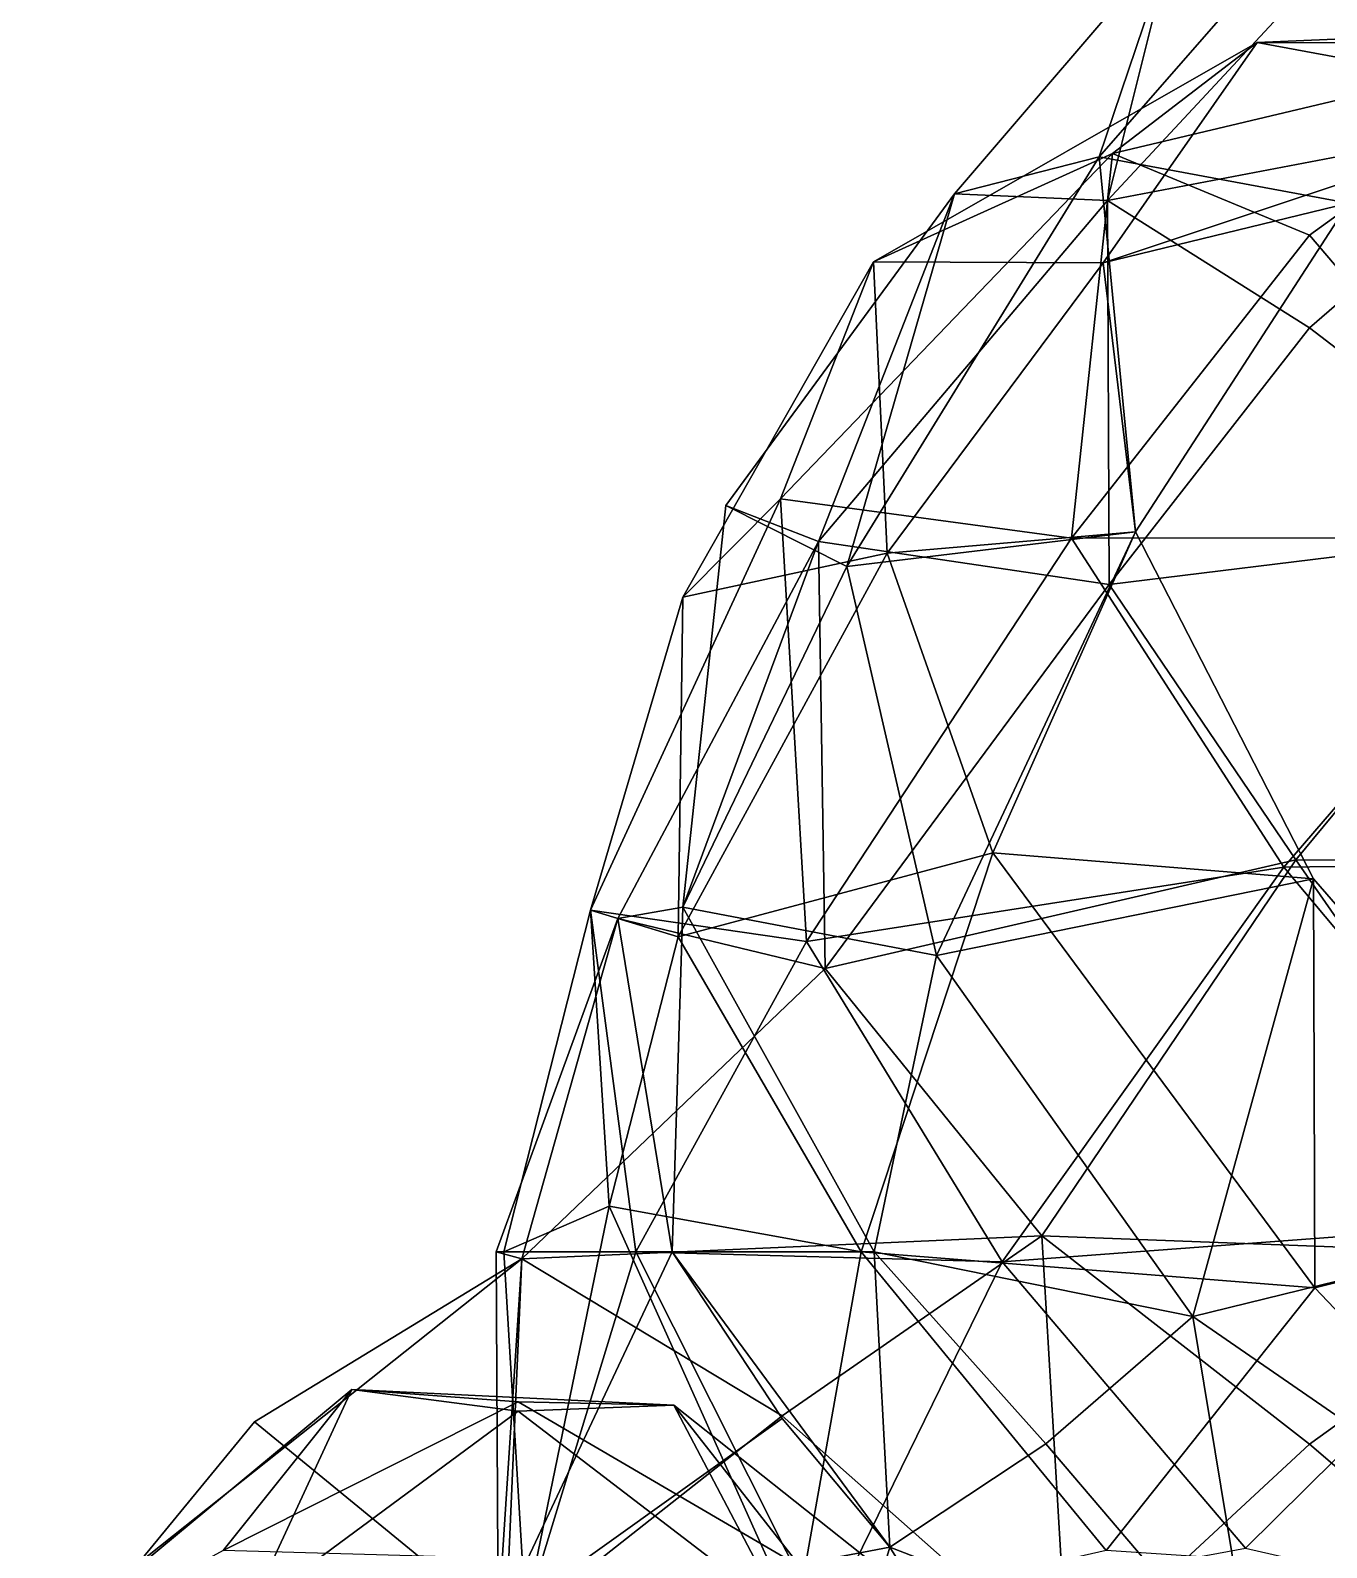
# Model space of a CAD drawing. Extents: x 290034 to 295698, y 4553723 to 4561693.
# Drawn here: x 293324.1 to 293386, y 4558768.1 to 4558840.5 of the extents above; entities that cross this region are included whole.
import ezdxf

# ---------------------------------------------------------------- set-up
doc = ezdxf.new("R2010")
doc.units = 0
doc.layers.add('Au_ppm_Pref_-_0_2', color=7, linetype='CONTINUOUS')

msp = doc.modelspace()

# ---------------------------------------------------------------- linework, layer by layer
at = {"layer": 'Au_ppm_Pref_-_0_2'}
for points in [[(293396.955, 4558836.473, 1894.998), (293385.216, 4558842.773, 1891.08), (293397.937, 4558854.892, 1888.603)], [(293375.16, 4558834.479, 1883.276), (293387.121, 4558848.157, 1883.638), (293378.68, 4558844.891, 1888.705)], [(293375.16, 4558834.479, 1883.276), (293387.076, 4558832.27, 1877.027), (293387.121, 4558848.157, 1883.638)], [(293368.26, 4558832.717, 1888.705), (293378.68, 4558844.891, 1888.705), (293375.562, 4558832.404, 1893.173)], [(293368.26, 4558832.717, 1888.705), (293375.16, 4558834.479, 1883.276), (293378.68, 4558844.891, 1888.705)], [(293375.562, 4558832.404, 1893.173), (293378.68, 4558844.891, 1888.705), (293385.216, 4558842.773, 1891.08)], [(293385.216, 4558842.773, 1891.08), (293396.955, 4558836.473, 1894.998), (293375.562, 4558832.404, 1893.173)], [(293382.705, 4558839.948, 1865.429), (293412.416, 4558841.22, 1864.975), (293398.292, 4558837.059, 1871.193)], [(293382.705, 4558839.948, 1865.429), (293397.865, 4558839.877, 1858.394), (293412.416, 4558841.22, 1864.975)], [(293375.353, 4558829.43, 1870.104), (293364.384, 4558829.473, 1864.948), (293382.705, 4558839.948, 1865.429)], [(293375.801, 4558834.642, 1859.666), (293382.705, 4558839.948, 1865.429), (293364.384, 4558829.473, 1864.948)], [(293375.353, 4558829.43, 1870.104), (293382.705, 4558839.948, 1865.429), (293398.292, 4558837.059, 1871.193)], [(293397.865, 4558839.877, 1858.394), (293382.705, 4558839.948, 1865.429), (293375.801, 4558834.642, 1859.666)], [(293385.216, 4558830.742, 1854.705), (293397.865, 4558839.877, 1858.394), (293375.801, 4558834.642, 1859.666)], [(293397.528, 4558816.296, 1853.313), (293397.865, 4558839.877, 1858.394), (293385.216, 4558830.742, 1854.705)], [(293387.076, 4558832.27, 1877.027), (293375.353, 4558829.43, 1870.104), (293398.292, 4558837.059, 1871.193)], [(293385.216, 4558826.322, 1897.475), (293375.562, 4558832.404, 1893.173), (293396.955, 4558836.473, 1894.998)], [(293397.697, 4558816.761, 1898.495), (293385.216, 4558826.322, 1897.475), (293396.955, 4558836.473, 1894.998)], [(293375.801, 4558834.642, 1859.666), (293364.384, 4558829.473, 1864.948), (293359.944, 4558818.152, 1858.904)], [(293373.846, 4558816.276, 1854.167), (293375.801, 4558834.642, 1859.666), (293359.944, 4558818.152, 1858.904)], [(293368.26, 4558832.717, 1888.705), (293363.105, 4558814.923, 1883.568), (293375.16, 4558834.479, 1883.276)], [(293375.16, 4558834.479, 1883.276), (293363.105, 4558814.923, 1883.568), (293376.901, 4558816.578, 1877.05)], [(293373.846, 4558816.276, 1854.167), (293385.216, 4558830.742, 1854.705), (293375.801, 4558834.642, 1859.666)], [(293375.16, 4558834.479, 1883.276), (293376.901, 4558816.578, 1877.05), (293387.076, 4558832.27, 1877.027)], [(293361.756, 4558816.114, 1893.996), (293357.325, 4558817.831, 1888.705), (293368.26, 4558832.717, 1888.705)], [(293368.26, 4558832.717, 1888.705), (293357.325, 4558817.831, 1888.705), (293363.105, 4558814.923, 1883.568)], [(293361.756, 4558816.114, 1893.996), (293368.26, 4558832.717, 1888.705), (293375.562, 4558832.404, 1893.173)], [(293361.756, 4558816.114, 1893.996), (293375.562, 4558832.404, 1893.173), (293375.634, 4558814.057, 1897.903)], [(293375.562, 4558832.404, 1893.173), (293385.216, 4558826.322, 1897.475), (293375.634, 4558814.057, 1897.903)], [(293376.901, 4558816.578, 1877.05), (293375.353, 4558829.43, 1870.104), (293387.076, 4558832.27, 1877.027)], [(293397.528, 4558816.296, 1853.313), (293385.216, 4558830.742, 1854.705), (293373.846, 4558816.276, 1854.167)], [(293365.043, 4558815.557, 1869.571), (293355.274, 4558813.464, 1864.948), (293364.384, 4558829.473, 1864.948)], [(293364.384, 4558829.473, 1864.948), (293355.274, 4558813.464, 1864.948), (293359.944, 4558818.152, 1858.904)], [(293375.353, 4558829.43, 1870.104), (293365.043, 4558815.557, 1869.571), (293364.384, 4558829.473, 1864.948)], [(293376.901, 4558816.578, 1877.05), (293365.043, 4558815.557, 1869.571), (293375.353, 4558829.43, 1870.104)], [(293397.697, 4558816.761, 1898.495), (293375.634, 4558814.057, 1897.903), (293385.216, 4558826.322, 1897.475)], [(293355.274, 4558813.464, 1864.948), (293350.866, 4558798.512, 1859.612), (293359.944, 4558818.152, 1858.904)], [(293361.184, 4558797.016, 1854.618), (293359.944, 4558818.152, 1858.904), (293350.866, 4558798.512, 1859.612)], [(293361.756, 4558816.114, 1893.996), (293355.28, 4558798.657, 1887.766), (293357.325, 4558817.831, 1888.705)], [(293363.105, 4558814.923, 1883.568), (293357.325, 4558817.831, 1888.705), (293355.28, 4558798.657, 1887.766)], [(293373.846, 4558816.276, 1854.167), (293359.944, 4558818.152, 1858.904), (293361.184, 4558797.016, 1854.618)], [(293363.105, 4558814.923, 1883.568), (293367.396, 4558796.347, 1881.516), (293376.901, 4558816.578, 1877.05)], [(293376.901, 4558816.578, 1877.05), (293370.08, 4558801.245, 1871.791), (293365.043, 4558815.557, 1869.571)], [(293385.406, 4558800.007, 1876.624), (293376.901, 4558816.578, 1877.05), (293367.396, 4558796.347, 1881.516)], [(293385.406, 4558800.007, 1876.624), (293370.08, 4558801.245, 1871.791), (293376.901, 4558816.578, 1877.05)], [(293397.697, 4558816.761, 1898.495), (293384.565, 4558800.91, 1898.824), (293375.634, 4558814.057, 1897.903)], [(293410.917, 4558800.737, 1899.13), (293384.565, 4558800.91, 1898.824), (293397.697, 4558816.761, 1898.495)], [(293352.177, 4558798.111, 1893.815), (293361.756, 4558816.114, 1893.996), (293362.075, 4558795.717, 1898.182)], [(293361.756, 4558816.114, 1893.996), (293352.177, 4558798.111, 1893.815), (293355.28, 4558798.657, 1887.766)], [(293361.184, 4558797.016, 1854.618), (293383.99, 4558800.562, 1852.784), (293373.846, 4558816.276, 1854.167)], [(293361.756, 4558816.114, 1893.996), (293375.634, 4558814.057, 1897.903), (293362.075, 4558795.717, 1898.182)], [(293397.528, 4558816.296, 1853.313), (293373.846, 4558816.276, 1854.167), (293383.99, 4558800.562, 1852.784)], [(293383.99, 4558800.562, 1852.784), (293412.44, 4558800.934, 1852.503), (293397.528, 4558816.296, 1853.313)], [(293365.043, 4558815.557, 1869.571), (293370.08, 4558801.245, 1871.791), (293355.053, 4558797.237, 1866.706)], [(293365.043, 4558815.557, 1869.571), (293355.053, 4558797.237, 1866.706), (293355.274, 4558813.464, 1864.948)], [(293363.105, 4558814.923, 1883.568), (293355.28, 4558798.657, 1887.766), (293367.396, 4558796.347, 1881.516)], [(293355.274, 4558813.464, 1864.948), (293355.053, 4558797.237, 1866.706), (293350.866, 4558798.512, 1859.612)], [(293384.565, 4558800.91, 1898.824), (293362.075, 4558795.717, 1898.182), (293375.634, 4558814.057, 1897.903)], [(293370.08, 4558801.245, 1871.791), (293363.788, 4558782.195, 1869.11), (293355.053, 4558797.237, 1866.706)], [(293370.08, 4558801.245, 1871.791), (293385.466, 4558780.471, 1871.644), (293363.788, 4558782.195, 1869.11)], [(293385.406, 4558800.007, 1876.624), (293385.466, 4558780.471, 1871.644), (293370.08, 4558801.245, 1871.791)], [(293383.99, 4558800.562, 1852.784), (293361.184, 4558797.016, 1854.618), (293370.534, 4558781.705, 1852.565)], [(293362.075, 4558795.717, 1898.182), (293384.565, 4558800.91, 1898.824), (293372.422, 4558782.961, 1901.423)], [(293398.061, 4558783.758, 1851.195), (293383.99, 4558800.562, 1852.784), (293370.534, 4558781.705, 1852.565)], [(293397.711, 4558781.998, 1900.506), (293372.422, 4558782.961, 1901.423), (293384.565, 4558800.91, 1898.824)], [(293398.061, 4558783.758, 1851.195), (293412.44, 4558800.934, 1852.503), (293383.99, 4558800.562, 1852.784)], [(293410.917, 4558800.737, 1899.13), (293397.711, 4558781.998, 1900.506), (293384.565, 4558800.91, 1898.824)], [(293385.406, 4558800.007, 1876.624), (293367.396, 4558796.347, 1881.516), (293379.632, 4558779.095, 1881.577)], [(293385.406, 4558800.007, 1876.624), (293379.632, 4558779.095, 1881.577), (293399.357, 4558783.934, 1876.701)], [(293385.406, 4558800.007, 1876.624), (293399.357, 4558783.934, 1876.701), (293385.466, 4558780.471, 1871.644)], [(293353.027, 4558782.195, 1855.713), (293350.866, 4558798.512, 1859.612), (293346.729, 4558782.195, 1859.009)], [(293346.729, 4558782.195, 1859.009), (293350.866, 4558798.512, 1859.612), (293351.759, 4558784.375, 1864.336)], [(293355.053, 4558797.237, 1866.706), (293351.759, 4558784.375, 1864.336), (293350.866, 4558798.512, 1859.612)], [(293361.184, 4558797.016, 1854.618), (293350.866, 4558798.512, 1859.612), (293353.027, 4558782.195, 1855.713)], [(293352.177, 4558798.111, 1893.815), (293354.776, 4558782.195, 1890.124), (293355.28, 4558798.657, 1887.766)], [(293364.422, 4558782.195, 1884.842), (293355.28, 4558798.657, 1887.766), (293354.776, 4558782.195, 1890.124)], [(293355.28, 4558798.657, 1887.766), (293364.422, 4558782.195, 1884.842), (293367.396, 4558796.347, 1881.516)], [(293352.177, 4558798.111, 1893.815), (293347.585, 4558781.863, 1900.48), (293346.365, 4558782.195, 1894.645)], [(293352.177, 4558798.111, 1893.815), (293346.365, 4558782.195, 1894.645), (293354.776, 4558782.195, 1890.124)], [(293362.075, 4558795.717, 1898.182), (293347.585, 4558781.863, 1900.48), (293352.177, 4558798.111, 1893.815)], [(293355.053, 4558797.237, 1866.706), (293363.788, 4558782.195, 1869.11), (293351.759, 4558784.375, 1864.336)], [(293361.184, 4558797.016, 1854.618), (293353.027, 4558782.195, 1855.713), (293370.534, 4558781.705, 1852.565)], [(293364.422, 4558782.195, 1884.842), (293379.632, 4558779.095, 1881.577), (293367.396, 4558796.347, 1881.516)], [(293362.075, 4558795.717, 1898.182), (293372.422, 4558782.961, 1901.423), (293347.585, 4558781.863, 1900.48)], [(293346.729, 4558782.195, 1859.009), (293351.759, 4558784.375, 1864.336), (293347.769, 4558764.939, 1859.176)], [(293351.759, 4558784.375, 1864.336), (293360.662, 4558764.544, 1864.611), (293347.769, 4558764.939, 1859.176)], [(293363.788, 4558782.195, 1869.11), (293360.662, 4558764.544, 1864.611), (293351.759, 4558784.375, 1864.336)], [(293398.061, 4558783.758, 1851.195), (293370.534, 4558781.705, 1852.565), (293382.147, 4558768.034, 1850.404)], [(293399.357, 4558783.934, 1876.701), (293379.632, 4558779.095, 1881.577), (293398.736, 4558765.923, 1883.351)], [(293398.011, 4558764.403, 1848.112), (293398.061, 4558783.758, 1851.195), (293382.147, 4558768.034, 1850.404)], [(293398.894, 4558766.371, 1870.165), (293385.466, 4558780.471, 1871.644), (293399.357, 4558783.934, 1876.701)], [(293347.585, 4558781.863, 1900.48), (293372.422, 4558782.961, 1901.423), (293360.017, 4558774.364, 1903.913)], [(293360.017, 4558774.364, 1903.913), (293372.422, 4558782.961, 1901.423), (293373.645, 4558762.283, 1905.775)], [(293397.711, 4558781.998, 1900.506), (293385.216, 4558772.997, 1903.457), (293372.422, 4558782.961, 1901.423)], [(293373.645, 4558762.283, 1905.775), (293372.422, 4558782.961, 1901.423), (293385.216, 4558772.997, 1903.457)], [(293347.585, 4558781.863, 1900.48), (293346.809, 4558763.951, 1905.444), (293329.248, 4558767.294, 1900.975)], [(293347.585, 4558781.863, 1900.48), (293329.248, 4558767.294, 1900.975), (293334.819, 4558774.07, 1897.353)], [(293347.585, 4558781.863, 1900.48), (293334.819, 4558774.07, 1897.353), (293346.457, 4558764.536, 1894.333)], [(293346.457, 4558764.536, 1894.333), (293346.365, 4558782.195, 1894.645), (293347.585, 4558781.863, 1900.48)], [(293354.776, 4558782.195, 1890.124), (293346.365, 4558782.195, 1894.645), (293346.457, 4558764.536, 1894.333)], [(293360.017, 4558774.235, 1891.992), (293354.776, 4558782.195, 1890.124), (293346.457, 4558764.536, 1894.333)], [(293353.027, 4558782.195, 1855.713), (293346.729, 4558782.195, 1859.009), (293347.769, 4558764.939, 1859.176)], [(293347.585, 4558781.863, 1900.48), (293360.017, 4558774.364, 1903.913), (293346.809, 4558763.951, 1905.444)], [(293362.019, 4558764.318, 1853.98), (293353.027, 4558782.195, 1855.713), (293347.769, 4558764.939, 1859.176)], [(293362.019, 4558764.318, 1853.98), (293370.534, 4558781.705, 1852.565), (293353.027, 4558782.195, 1855.713)], [(293354.776, 4558782.195, 1890.124), (293360.017, 4558774.235, 1891.992), (293365.165, 4558768.089, 1889.895)], [(293354.776, 4558782.195, 1890.124), (293365.165, 4558768.089, 1889.895), (293364.422, 4558782.195, 1884.842)], [(293363.788, 4558782.195, 1869.11), (293375.499, 4558767.921, 1868.347), (293360.662, 4558764.544, 1864.611)], [(293382.147, 4558768.034, 1850.404), (293370.534, 4558781.705, 1852.565), (293362.019, 4558764.318, 1853.98)], [(293363.788, 4558782.195, 1869.11), (293385.466, 4558780.471, 1871.644), (293375.499, 4558767.921, 1868.347)], [(293365.165, 4558768.089, 1889.895), (293372.616, 4558773.014, 1885.645), (293364.422, 4558782.195, 1884.842)], [(293364.422, 4558782.195, 1884.842), (293372.616, 4558773.014, 1885.645), (293379.632, 4558779.095, 1881.577)], [(293397.711, 4558781.998, 1900.506), (293397.525, 4558762.475, 1906.142), (293385.216, 4558772.997, 1903.457)], [(293375.499, 4558767.921, 1868.347), (293385.466, 4558780.471, 1871.644), (293398.894, 4558766.371, 1870.165)], [(293372.616, 4558773.014, 1885.645), (293382.575, 4558761.353, 1888.041), (293379.632, 4558779.095, 1881.577)], [(293398.736, 4558765.923, 1883.351), (293379.632, 4558779.095, 1881.577), (293382.575, 4558761.353, 1888.041)], [(293339.475, 4558775.609, 1775.858), (293333.329, 4558767.918, 1781.958), (293324.111, 4558762.884, 1776.154)], [(293324.111, 4558762.884, 1776.154), (293334.612, 4558765.129, 1769.418), (293339.475, 4558775.609, 1775.858)], [(293347.418, 4558775.022, 1779.407), (293333.329, 4558767.918, 1781.958), (293339.475, 4558775.609, 1775.858)], [(293347.418, 4558774.585, 1772.455), (293339.475, 4558775.609, 1775.858), (293334.612, 4558765.129, 1769.418)], [(293347.418, 4558774.585, 1772.455), (293354.841, 4558774.874, 1775.858), (293339.475, 4558775.609, 1775.858)], [(293354.841, 4558774.874, 1775.858), (293347.418, 4558775.022, 1779.407), (293339.475, 4558775.609, 1775.858)], [(293333.329, 4558767.918, 1781.958), (293347.418, 4558775.022, 1779.407), (293360.905, 4558767.144, 1781.848)], [(293360.117, 4558764.858, 1769.346), (293347.418, 4558774.585, 1772.455), (293334.612, 4558765.129, 1769.418)], [(293373.645, 4558762.283, 1905.775), (293346.809, 4558763.951, 1905.444), (293360.017, 4558774.364, 1903.913)], [(293354.841, 4558774.874, 1775.858), (293360.905, 4558767.144, 1781.848), (293347.418, 4558775.022, 1779.407)], [(293347.418, 4558774.585, 1772.455), (293360.117, 4558764.858, 1769.346), (293354.841, 4558774.874, 1775.858)], [(293354.841, 4558774.874, 1775.858), (293360.117, 4558764.858, 1769.346), (293370.694, 4558762.286, 1775.782)], [(293370.694, 4558762.286, 1775.782), (293360.905, 4558767.144, 1781.848), (293354.841, 4558774.874, 1775.858)], [(293334.819, 4558774.07, 1897.353), (293329.248, 4558767.294, 1900.975), (293346.457, 4558764.536, 1894.333)], [(293360.017, 4558774.235, 1891.992), (293346.457, 4558764.536, 1894.333), (293365.165, 4558768.089, 1889.895)], [(293365.165, 4558768.089, 1889.895), (293382.575, 4558761.353, 1888.041), (293372.616, 4558773.014, 1885.645)], [(293397.525, 4558762.475, 1906.142), (293373.645, 4558762.283, 1905.775), (293385.216, 4558772.997, 1903.457)], [(293346.457, 4558764.536, 1894.333), (293358.686, 4558746.262, 1894.304), (293365.165, 4558768.089, 1889.895)], [(293365.165, 4558768.089, 1889.895), (293358.686, 4558746.262, 1894.304), (293372.616, 4558756.123, 1891.893)], [(293365.165, 4558768.089, 1889.895), (293372.616, 4558756.123, 1891.893), (293382.575, 4558761.353, 1888.041)]]:
    msp.add_3dface(points, dxfattribs=at)

doc.saveas('drawing.dxf')
